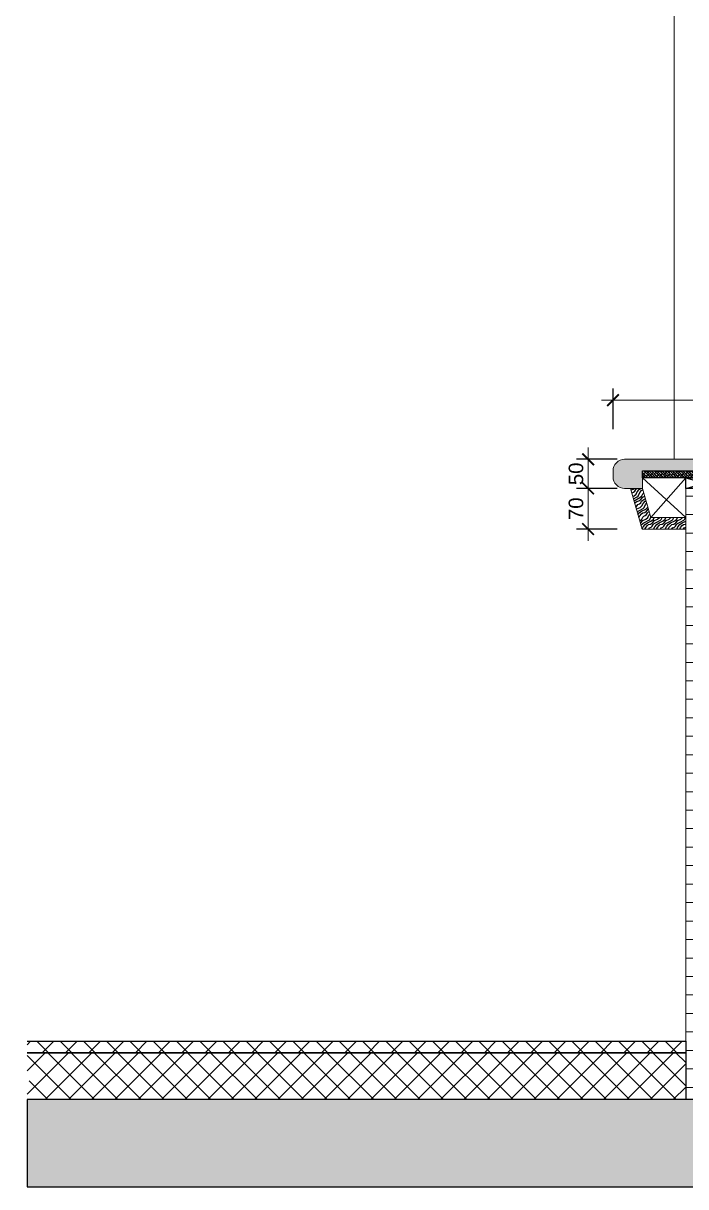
# Model space of a CAD drawing. Header units: millimetres. Extents: x 92928 to 223128, y -11456 to 21098.
# Drawn here: x 184339 to 185478, y -10286 to -8287 of the extents above; entities that cross this region are included whole.
import ezdxf

# ---------------------------------------------------------------- set-up
doc = ezdxf.new("R2010")
doc.units = ezdxf.units.MM
doc.layers.get('Defpoints').update_dxf_attribs({"color": 250})
for name, color, linetype, lineweight in [('_ACM-A-ANNO-DIMS', 2, 'Continuous', 13), ('_ACM-A-ANNO-DIMS @ 10', 2, 'Continuous', 13), ('_ACM-A-DETL-PATT', 8, 'Continuous', 0), ('_ACM-A-DETL-THIN', 2, 'Continuous', 9), ('_ACM-A-WALL-HACH', 251, 'Continuous', 9), ('I-WALL', 6, 'Continuous', 13)]:
    doc.layers.add(name, color=color, linetype=linetype, lineweight=lineweight)
for name, color, linetype in [('I-DETL-LW01', 1, 'Continuous'), ('I-DETL-LW02', 2, 'Continuous'), ('I-DETL-LW251', 251, 'Continuous'), ('PE-尺寸标注', 44, 'Continuous'), ('WALL TYPE$0$I-SECT-LW03', 3, 'Continuous')]:
    doc.layers.add(name, color=color, linetype=linetype)
doc.styles.add('Arial', font='ARIALUNI.ttf')
doc.dimstyles.new('Aec-Arch-M-注释性', dxfattribs={"dimscale": 2, "dimtxt": 2.5, "dimasz": 2, "dimexe": 2, "dimexo": 2, "dimgap": 0.8, "dimtad": 1, "dimdec": 0, "dimrnd": 5, "dimzin": 3, "dimdsep": 46, "dimtxsty": 'Arial', "dimblk": 'WALL TYPE$0$_ArchTick', "dimcen": 2.5, "dimdle": 2, "dimclrd": 256, "dimclrt": 256, "dimazin": 2, "dimtfac": 0.75, "dimtdec": 0, "dimtix": 1, "dimtmove": 2, "dimatfit": 2, "dimfxl": 5, "dimfxlon": 1, "dimtolj": 1, "dimtzin": 0, "dimlwd": -1, "dimarcsym": 0})
pattern_1 = [(63.43495, (188262.816, -9516.52), (20, -1e-09), [4.62137, -17.73931]), (40.6013, (188249.659, -9499.226), (20, 2e-08), [4.15807, -88.03738]), (40.6013, (188259.659, -9479.226), (20, 2e-08), [4.15807, -88.03738]), (40.6013, (188269.659, -9459.226), (20, -1e-08), [4.15807, -88.03738]), (63.43495, (188252.669, -9519.315), (20, -1e-09), [4.23701, -18.12367]), (50.1944, (188254.564, -9515.525), (20, 8e-10), [2.2405, -75.862]), (50.1944, (188264.564, -9495.525), (20, 8e-10), [2.2405, -75.862]), (50.1944, (188274.564, -9475.525), (20, 8e-10), [2.2405, -75.862]), (21.8014, (188255.998, -9513.804), (20, -3e-08), [2.86871, -50.98294]), (33.69007, (188258.662, -9512.738), (20, -1e-08), [2.52181, -33.5337]), (63.43495, (188260.76, -9511.34), (20, -8e-09), [3.35529, -19.00539]), (45, (188262.26, -9508.338), (20, -4e-15), [2.71782, -53.85072]), (45, (188272.26, -9488.338), (20, -4e-15), [2.71782, -53.85072]), (21.8014, (188264.182, -9506.417), (20, -3e-08), [2.19237, -51.65928]), (63.43495, (188246.188, -9519.777), (20, -8e-09), [7.1896, -15.17108]), (50.1944, (188249.403, -9513.346), (20, 8e-10), [4.57356, -73.52893]), (50.1944, (188259.403, -9493.346), (20, 8e-10), [4.57356, -73.52893]), (50.1944, (188269.403, -9473.346), (20, 8e-10), [4.57356, -73.52893]), (33.69007, (188252.331, -9509.833), (20, -1e-08), [2.24056, -33.81495]), (15.9454, (188254.195, -9508.59), (20, -1e-06), [3.56248, -69.23861]), (33.69007, (188257.621, -9507.611), (20, -1e-08), [4.09297, -31.96255]), (50.1944, (188261.026, -9505.341), (20, 8e-10), [5.19734, -72.90516]), (50.1944, (188271.026, -9485.341), (20, 8e-10), [5.19734, -72.90516]), (50.1944, (188281.026, -9465.341), (20, -3e-09), [5.19734, -72.90516]), (21.8014, (188264.3534, -9501.348), (20, -3e-08), [5.7145, -48.13715]), (50.1944, (188244.883, -9512.386), (20, 8e-10), [5.21407, -72.88843]), (50.1944, (188254.883, -9492.386), (20, 8e-10), [5.21407, -72.88843]), (50.1944, (188264.883, -9472.386), (20, 8e-10), [5.21407, -72.88843]), (33.69007, (188248.221, -9508.381), (20, -1e-08), [4.83808, -31.21744]), (26.56505, (188252.2465, -9505.697), (20, 1e-09), [7.98596, -81.45676]), (26.56505, (188262.2465, -9485.697), (20, 1e-09), [7.98596, -81.45676]), (40.6013, (188259.389, -9502.126), (20, 2e-08), [4.3193, -87.87614]), (40.6013, (188269.389, -9482.126), (20, 2e-08), [4.3193, -87.87614]), (40.6013, (188279.389, -9462.126), (20, 2e-08), [4.3193, -87.87614]), (33.69007, (188246.218, -9505.602), (20, -1e-08), [2.73579, -33.31972]), (26.56505, (188248.494, -9504.085), (20, 8e-09), [7.15808, -82.28464]), (26.56505, (188258.494, -9484.085), (20, -8e-08), [7.15808, -82.28464]), (40.6013, (188254.896, -9500.884), (20, 2e-08), [1.70082, -90.49462]), (40.6013, (188264.896, -9480.884), (20, 2e-08), [1.70082, -90.49462]), (40.6013, (188274.896, -9460.884), (20, 2e-08), [1.70082, -90.49462])]

# ---------------------------------------------------------------- blocks, each defined once
blk = doc.blocks.new('K_49')
at = {"layer": 'I-DETL-LW01'}
for p, q in [((-32.6, 0), (32.6, -18)), ((-32.6, -18), (32.6, 0))]:
    blk.add_line(p, q, dxfattribs=at)
blk.add_lwpolyline([(32.6, -18), (-32.6, -18), (-32.6, 0), (32.6, 0), (32.6, -18)], close=True, dxfattribs=at)
blk = doc.blocks.new('WALL TYPE$0$_ArchTick')
at = {"color": 0, "linetype": 'ByBlock', "const_width": 0.15}
blk.add_lwpolyline([(-0.5, -0.5), (0.5, 0.5)], dxfattribs=at)
blk = doc.blocks.new('*D556')
at = {"layer": '_ACM-A-ANNO-DIMS', "transparency": 16777216}
blk.add_line((185310.4, -9176.3), (185310.4, -9066.3), dxfattribs=at)
at = {"layer": '_ACM-A-ANNO-DIMS', "color": 0, "lineweight": -2, "transparency": 16777216}
for p, q in [((185360.4, -9086.3), (185290.4, -9086.3)), ((185360.4, -9156.3), (185290.4, -9156.3))]:
    blk.add_line(p, q, dxfattribs=at)
at = {"layer": 'Defpoints', "color": 0, "transparency": 16777216}
for p in [(185310.4, -9086.3), (185404, -9086.3), (185403.2, -9156.3)]:
    blk.add_point(p, dxfattribs=at)
at = {"layer": '_ACM-A-ANNO-DIMS', "transparency": 16777216, "xscale": 20, "yscale": 20, "zscale": 20}
for p, rotation in [((185310.4, -9086.3), 90), ((185310.4, -9156.3), 270)]:
    blk.add_blockref('WALL TYPE$0$_ArchTick', p, dxfattribs=dict(at, rotation=rotation))
at = {"layer": '_ACM-A-ANNO-DIMS', "transparency": 16777216, "insert": (185289.6, -9121.3), "char_height": 25, "attachment_point": 5, "rotation": 90, "style": 'Arial'}
blk.add_mtext('\\A1;70', dxfattribs=at)
blk = doc.blocks.new('*D557')
at = {"layer": '_ACM-A-ANNO-DIMS', "transparency": 16777216}
for p, q in [((185310.4, -9036.3), (185310.4, -9016.3)), ((185310.4, -9086.3), (185310.4, -9036.3)), ((185310.4, -9086.3), (185310.4, -9106.3))]:
    blk.add_line(p, q, dxfattribs=at)
at = {"layer": '_ACM-A-ANNO-DIMS', "color": 0, "lineweight": -2, "transparency": 16777216}
for p, q in [((185360.4, -9036.3), (185290.4, -9036.3)), ((185360.4, -9086.3), (185290.4, -9086.3))]:
    blk.add_line(p, q, dxfattribs=at)
at = {"layer": 'Defpoints', "color": 0, "transparency": 16777216}
for p in [(185310.4, -9036.3), (185403.2, -9036.3), (185403.2, -9086.3)]:
    blk.add_point(p, dxfattribs=at)
at = {"layer": '_ACM-A-ANNO-DIMS', "transparency": 16777216, "xscale": 20, "yscale": 20, "zscale": 20}
for p, rotation in [((185310.4, -9036.3), 270), ((185310.4, -9086.3), 90)]:
    blk.add_blockref('WALL TYPE$0$_ArchTick', p, dxfattribs=dict(at, rotation=rotation))
at = {"layer": '_ACM-A-ANNO-DIMS', "transparency": 16777216, "insert": (185289.6, -9061.3), "char_height": 25, "attachment_point": 5, "rotation": 90, "style": 'Arial'}
blk.add_mtext('\\A1;50', dxfattribs=at)
blk = doc.blocks.new('*D558')
at = {"layer": '_ACM-A-ANNO-DIMS', "color": 0, "lineweight": -2, "transparency": 16777216}
for p, q in [((185353.2, -8984.6), (185353.2, -8914.6)), ((185878.3, -8984.6), (185878.3, -8914.6))]:
    blk.add_line(p, q, dxfattribs=at)
at = {"layer": '_ACM-A-ANNO-DIMS', "transparency": 16777216}
blk.add_line((185333.2, -8934.6), (185898.3, -8934.6), dxfattribs=at)
at = {"layer": 'Defpoints', "color": 0, "transparency": 16777216}
for p in [(185878.3, -8934.6), (185353.2, -9056.3), (185878.3, -9056.3)]:
    blk.add_point(p, dxfattribs=at)
at = {"layer": '_ACM-A-ANNO-DIMS', "transparency": 16777216, "xscale": 20, "yscale": 20, "zscale": 20, "rotation": 180}
blk.add_blockref('WALL TYPE$0$_ArchTick', (185353.2, -8934.6), dxfattribs=at)
at = {"layer": '_ACM-A-ANNO-DIMS', "transparency": 16777216, "xscale": 20, "yscale": 20, "zscale": 20}
blk.add_blockref('WALL TYPE$0$_ArchTick', (185878.3, -8934.6), dxfattribs=at)
at = {"layer": '_ACM-A-ANNO-DIMS', "transparency": 16777216, "insert": (185615.8, -8913.8), "char_height": 25, "attachment_point": 5, "style": 'Arial'}
blk.add_mtext('\\A1;525', dxfattribs=at)

msp = doc.modelspace()

# ---------------------------------------------------------------- hatches: boundary and pattern name
h = msp.add_hatch()
h.set_pattern_fill('0-钢筋混凝土001-DOM', color=250, scale=15, pattern_type=2)
h.set_pattern_definition([(45, (-2644.7, -8316.98), (-53.03301, 53.03301), []), (50, (-2644.7, -8316.98), (107.589027, -9.41282), [11.25, -123.75]), (355, (-2644.7, -8316.98), (-20.8127, 112.82882), [9, -99]), (100.4514, (-2635.73, -8317.76), (86.77641, 103.41593), [9.56103, -105.171317]), (46.1842, (-2644.7, -8286.98), (160.08616, -24.82785), [16.875, -185.625]), (96.6356, (-2631.36, -8289.05), (140.1994, 146.11768), [14.34154, -157.75695]), (351.1842, (-2644.7, -8286.98), (140.19929, 146.11779), [13.5, -148.5]), (21, (-2629.7, -8294.48), (89.536058, -60.392834), [11.25, -123.75]), (326, (-2629.7, -8294.48), (36.4973, 108.772507), [9, -99]), (71.4514, (-2622.24, -8299.51), (126.033394, 48.379575), [9.56103, -105.171317]), (37.5, (-2644.7, -8316.98), (1.823978, 49.934078), [0.75, -97.8, 0.75, -100.5, 0.75, -99.375]), (7.5, (-2644.7, -8316.98), (39.46043, 59.161757), [0.75, -57.3, 0.75, -95.55, 0.75, -37.875]), (327.5, (-2678.15, -8316.98), (80.0733654, -3.383231), [0.75, -37.5, 0.75, -117, 0.75, -155.25]), (317.5, (-2693.15, -8316.98), (87.477925, 15.015747), [0.75, -48.75, 0.75, -77.7, 0.75, -110.25])])
h.paths.add_polyline_path([(184346.1, -10136.3), (184346.1, -10286.3), (188265.2, -10286.3), (188265.2, -10136.3)])
at = {"layer": '_ACM-A-DETL-PATT'}
h = msp.add_hatch(dxfattribs=at)
h.set_pattern_fill('多孔材料', color=256, scale=10, pattern_type=2)
h.set_pattern_definition([(45, (253557.36, -13310.986), (-20.00002, 20.00002), []), (135, (253557.36, -13310.986), (-20.00002, -20.00002), [])])
h.paths.add_polyline_path([(184346.1, -10036.3), (184346.1, -10056.3), (185478.2, -10056.3), (185478.2, -10036.3)])
h = msp.add_hatch(dxfattribs=at)
h.set_pattern_fill('多孔材料', color=256, scale=10, pattern_type=2)
h.set_pattern_definition([(45, (209199.28, -21074.168), (-20.00002, 20.00002), []), (135, (209199.28, -21074.168), (-20.00002, -20.00002), [])])
h.paths.add_polyline_path([(185478.2, -10136.6), (185478.2, -10056.3), (184346.1, -10056.3), (184346.1, -10100.6), (184353, -10103.1), (184339.3, -10108.1), (184346.1, -10110.6), (184346.1, -10136.6)])
at = {"layer": '_ACM-A-WALL-HACH'}
h = msp.add_hatch(dxfattribs=at)
h.set_pattern_fill('ANSI31', color=256, scale=10, angle=135)
h.set_pattern_definition([(180, (258118.222, -63106.252), (-2e-15, -31.75), [])])
h.paths.add_polyline_path([(185778.2, -10136.3), (185778.2, -9086.3), (185478.2, -9086.3), (185478.2, -10136.3)])
at = {"layer": 'I-DETL-LW251'}
h = msp.add_hatch(dxfattribs=at)
h.set_pattern_fill('ANSI38', color=250, angle=90)
h.set_pattern_definition([(135, (196458.8013, -45330.0978), (-2.24506403, -2.24506403), []), (225, (196458.8013, -45330.0978), (-2.24506403, -6.7351921), [7.9375, -4.7625])])
h.paths.add_polyline_path([(185404, -9068.3), (185404, -9056.3), (185827.5, -9056.3), (185827.5, -9068.3)])
at = {"layer": 'PE-尺寸标注'}
h = msp.add_hatch(dxfattribs=at)
h.set_pattern_fill('木纹面1', color=250, scale=5, style=0, pattern_type=2)
h.set_pattern_definition(pattern_1)
edge = h.paths.add_edge_path()
edge.add_line((185827.5, -9056.3), (185404, -9056.3))
edge.add_line((185404, -9056.3), (185404, -9086.3))
edge.add_line((185404, -9086.3), (185373.2, -9086.3))
edge.add_arc((185373.2, -9066.3), 20, 180, 270, ccw=False)
edge.add_line((185353.2, -9066.3), (185353.2, -9056.3))
edge.add_arc((185373.2, -9056.3), 20, 90, 180, ccw=False)
edge.add_line((185373.2, -9036.3), (185858.3, -9036.3))
edge.add_arc((185858.3, -9056.3), 20, 0, 90, ccw=False)
edge.add_line((185878.3, -9056.3), (185878.3, -9066.3))
edge.add_arc((185858.3, -9066.3), 20, -90, 0, ccw=False)
edge.add_line((185858.3, -9086.3), (185827.5, -9086.3))
edge.add_line((185827.5, -9086.3), (185827.5, -9056.3))
h = msp.add_hatch(dxfattribs=at)
h.set_pattern_fill('木纹面1', color=250, scale=5, style=0, pattern_type=2)
h.set_pattern_definition(pattern_1)
h.paths.add_polyline_path([(185404, -9086.3), (185418.3, -9136.3), (185478.2, -9136.3), (185478.2, -9156.3), (185403.2, -9156.3), (185383.2, -9086.3)])

# ---------------------------------------------------------------- linework, layer by layer
at = {"layer": '_ACM-A-DETL-THIN', "color": 8, "elevation": 0.5}
msp.add_lwpolyline([(185458.2, -6557.7), (185458.2, -9036.3)], dxfattribs=at)
at = {"layer": '_ACM-A-DETL-THIN'}
msp.add_lwpolyline([(185827.5, -9056.3), (185404, -9056.3), (185404, -9086.3), (185373.2, -9086.3, -0.414214), (185353.2, -9066.3), (185353.2, -9056.3, -0.414214), (185373.2, -9036.3), (185858.3, -9036.3, -0.414214), (185878.3, -9056.3), (185878.3, -9066.3, -0.414214), (185858.3, -9086.3), (185827.5, -9086.3)], format="xyb", close=True, dxfattribs=at)
msp.add_lwpolyline([(185404, -9086.3), (185418.3, -9136.3), (185478.2, -9136.3), (185478.2, -9156.3), (185403.2, -9156.3), (185383.2, -9086.3)], close=True, dxfattribs=at)
at = {"layer": 'I-DETL-LW01'}
msp.add_lwpolyline([(185404, -9068.3), (185404, -9056.3), (185827.5, -9056.3), (185827.5, -9068.3)], close=True, dxfattribs=at)
for points in [[(185404, -9068.3), (185478.2, -9136.3)], [(185478.2, -9068.3), (185418.3, -9136.3)]]:
    msp.add_lwpolyline(points, dxfattribs=at)
at = {"layer": 'I-DETL-LW02'}
for points in [[(184346.1, -10036.3), (185478.2, -10036.3), (185478.2, -10056.3), (184346.1, -10056.3)], [(184346.1, -10056.3), (185478.2, -10056.3), (185478.2, -10136.6), (184346.1, -10136.6)]]:
    msp.add_lwpolyline(points, dxfattribs=at)
at = {"layer": 'I-WALL'}
msp.add_lwpolyline([(185778.2, -10136.3), (185778.2, -9086.3), (185478.2, -9086.3), (185478.2, -10136.3)], close=True, dxfattribs=at)
at = {"layer": 'WALL TYPE$0$I-SECT-LW03'}
msp.add_lwpolyline([(188265.2, -10286.3), (188265.2, -10136.3), (184346.1, -10136.3), (184346.1, -10286.3)], close=True, dxfattribs=at)

# ---------------------------------------------------------------- block references
msp.add_blockref('K_49', (185510.9, -9068.3))

# ---------------------------------------------------------------- dimensions: what is measured, and where the dimension line sits
at = {"layer": '_ACM-A-ANNO-DIMS @ 10'}
dim = msp.add_linear_dim(base=(185878.3, -8934.6), p1=(185353.2, -9056.3), p2=(185878.3, -9056.3), dimstyle='Aec-Arch-M-注释性', override={"dimscale": 10, "dimzin": 8, "dimtix": 1, "dimtofl": 1, "dimtmove": 2, "dimatfit": 2}, dxfattribs=at)
dim.commit()
dim.dimension.update_dxf_attribs({"geometry": '*D558', "text_midpoint": (185615.8, -8913.8)})
for base, p1, p2, picture, middle in [((185310.4, -9036.3), (185403.2, -9086.3), (185403.2, -9036.3), '*D557', (185289.6, -9061.3)), ((185310.4, -9086.3), (185403.2, -9156.3), (185404, -9086.3), '*D556', (185289.6, -9121.3))]:
    dim = msp.add_linear_dim(base=base, p1=p1, p2=p2, angle=90, dimstyle='Aec-Arch-M-注释性', override={"dimscale": 10, "dimzin": 8, "dimtix": 1, "dimtofl": 1, "dimtmove": 2, "dimatfit": 2}, dxfattribs=at)
    dim.commit()
    dim.dimension.update_dxf_attribs({"geometry": picture, "text_midpoint": middle})

doc.saveas('drawing.dxf')
